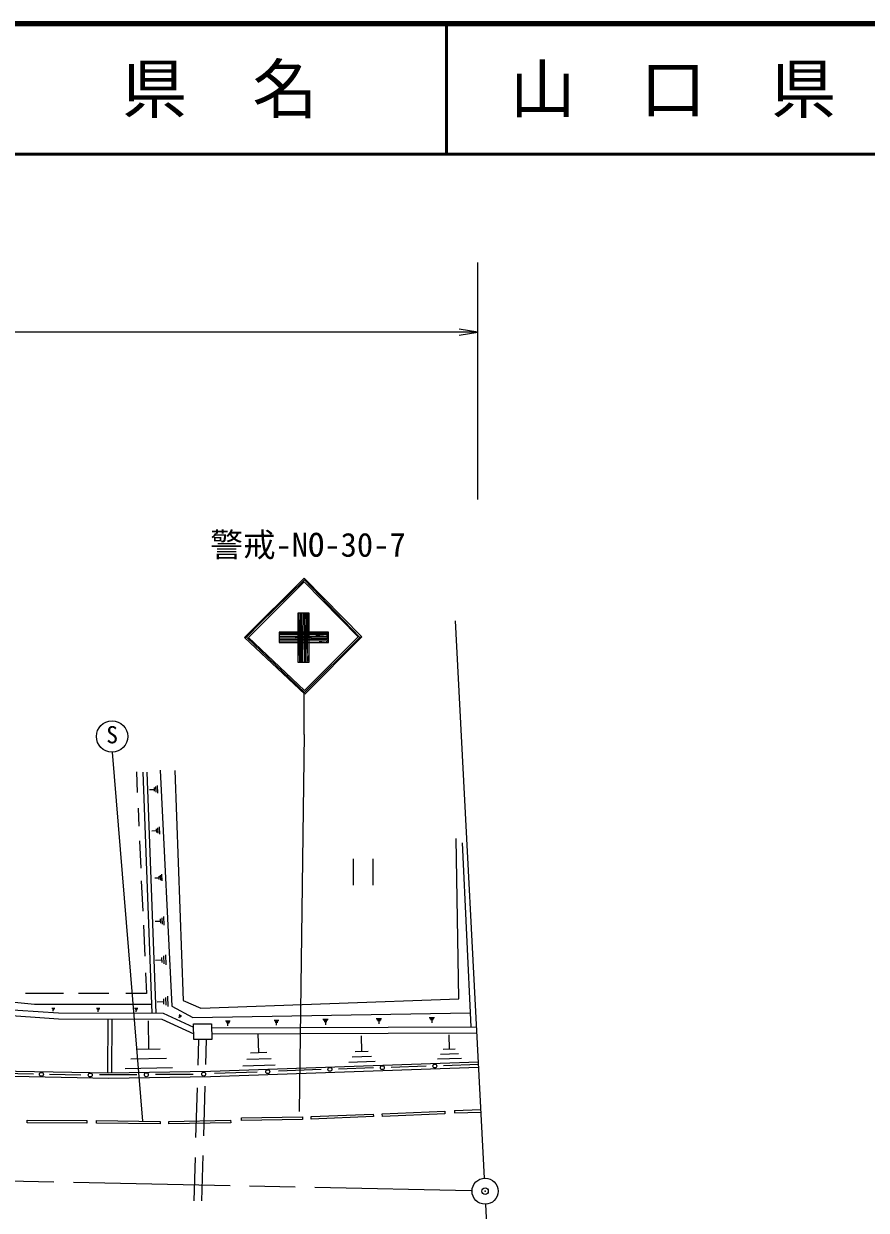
# Model space of a CAD drawing. Units: millimetres, scale not verified. Extents: x 40000 to 680000, y 20000 to 380000.
# Drawn here: x 300598 to 365183, y 289066 to 380000 of the extents above; entities that cross this region are included whole.
import ezdxf
from ezdxf.enums import TextEntityAlignment as Align

# ---------------------------------------------------------------- set-up
doc = ezdxf.new("R2010")
doc.units = ezdxf.units.MM
doc.header["$LTSCALE"] = 1000
doc.header["$PDMODE"] = 32
doc.header["$PDSIZE"] = 500
doc.linetypes.add('CHAIN', pattern=[18.5, 12, -1.5, 3.5, -1.5])
for name, color, linetype, lineweight in [('M-BGD', 7, 'Continuous', 25), ('M-BMK', 2, 'CHAIN', 13), ('M-BMK-SRVR', 3, 'Continuous', 25), ('M-STR-STR3', 7, 'Continuous', 25), ('M-STR-STRC', 7, 'Continuous', 25), ('M-TTL', 2, 'Continuous', 140), ('M-TTL-LINE', 7, 'Continuous', 50)]:
    doc.layers.add(name, color=color, linetype=linetype, lineweight=lineweight)
doc.layers.add('M-OTRS', color=6, linetype='Continuous')
doc.layers.add('M-TTL-TXT', color=7, linetype='Continuous')
doc.styles.add('ＭＳ ゴシック', font='')
doc.styles.get('ＭＳ ゴシック').set_extended_font_data('MS Gothic')

# ---------------------------------------------------------------- blocks, each defined once
blk = doc.blocks.new('open_arrow')
at = {"color": 0, "linetype": 'Continuous', "lineweight": -2}
blk.add_lwpolyline([(7.5, 1.25), (0, 0), (7.5, -1.25)], dxfattribs=at)

msp = doc.modelspace()

# ---------------------------------------------------------------- linework, layer by layer
at = {"layer": 'M-BGD'}
for p, q in [((309233, 322668), (309304, 321086)), ((310445, 304166), (309765, 322635)), ((310744, 304177), (310065, 322646)), ((311056, 322800), (311959, 304699)), ((312176, 322764), (312826, 305133)), ((310245, 321304), (310595, 321324)), ((310585, 321464), (310605, 321174)), ((310705, 321544), (310725, 321114)), ((310815, 321624), (310845, 321044)), ((309359, 319878), (309422, 318504)), ((310745, 318304), (310765, 318014)), ((310865, 318384), (310885, 317954)), ((310975, 318454), (310995, 317884)), ((309473, 317384), (309568, 315296)), ((310415, 318144), (310755, 318164)), ((333962, 305277), (333746, 317561)), ((334217, 317217), (334881, 303116)), ((325867, 313993), (325867, 315993)), ((327367, 315993), (327367, 313993)), ((310955, 314684), (310965, 314424)), ((311055, 314754), (311075, 314364)), ((311155, 314824), (311175, 314304)), ((309612, 314322), (309718, 311997)), ((310645, 314534), (310965, 314554)), ((310675, 311214), (311065, 311234)), ((311055, 311394), (311075, 311074)), ((311185, 311484), (311215, 311004)), ((311315, 311574), (311345, 310924)), ((309767, 310905), (309874, 308549)), ((311155, 308444), (311175, 308054)), ((311305, 308554), (311335, 307964)), ((311455, 308654), (311495, 307874)), ((310695, 308224), (311165, 308254)), ((309932, 307272), (310005, 305668)), ((301422, 304844), (285792, 306277)), ((300873, 305668), (300732, 305679)), ((303646, 305668), (300873, 305668)), ((307111, 305668), (304809, 305668)), ((310005, 305668), (308417, 305668)), ((287981, 304786), (303254, 303743)), ((288022, 305234), (303270, 304193)), ((310420, 304840), (301422, 304844)), ((310835, 305044), (311315, 305064)), ((311305, 305264), (311325, 304864)), ((311465, 305374), (311495, 304774)), ((311615, 305484), (311655, 304684)), ((311959, 304699), (313549, 303832)), ((312826, 305133), (314163, 304555)), ((314163, 304555), (333962, 305277)), ((302765, 304544), (302975, 304544)), ((302795, 304504), (302945, 304504)), ((302815, 304464), (302915, 304464)), ((302865, 304334), (302865, 304464)), ((303254, 303743), (311192, 303713)), ((303270, 304193), (311292, 304162)), ((306175, 304544), (306435, 304544)), ((306215, 304494), (306405, 304494)), ((306245, 304444), (306375, 304444)), ((306305, 304284), (306315, 304444)), ((307049, 299599), (307077, 303728)), ((307349, 299597), (307377, 303726)), ((309095, 304544), (309355, 304544)), ((309135, 304494), (309325, 304494)), ((309165, 304444), (309295, 304444)), ((309225, 304284), (309235, 304444)), ((311292, 304162), (313623, 303090)), ((312495, 303804), (312565, 303924)), ((312505, 304064), (312705, 303954)), ((312515, 304014), (312665, 303924)), ((312515, 303954), (312615, 303894)), ((313549, 303832), (334831, 304190)), ((327615, 303764), (328035, 303774)), ((331685, 303834), (332095, 303844)), ((331735, 303754), (332045, 303764)), ((310125, 303574), (310165, 301394)), ((311192, 303713), (313629, 302592)), ((313619, 303343), (314992, 303360)), ((313634, 302143), (313619, 303343)), ((314992, 303360), (315006, 302160)), ((314995, 303037), (335315, 303118)), ((316055, 303574), (316425, 303584)), ((316105, 303504), (316385, 303514)), ((316155, 303434), (316335, 303434)), ((316245, 303214), (316245, 303434)), ((319785, 303634), (320155, 303644)), ((319835, 303564), (320115, 303574)), ((319875, 303484), (320065, 303494)), ((319975, 303264), (319975, 303494)), ((323525, 303704), (323945, 303704)), ((323585, 303624), (323895, 303624)), ((323635, 303534), (323845, 303534)), ((323745, 303284), (323745, 303534)), ((327675, 303684), (327985, 303694)), ((327725, 303604), (327935, 303604)), ((327835, 303354), (327835, 303604)), ((331785, 303674), (331995, 303674)), ((331895, 303424), (331895, 303674)), ((315006, 302160), (313634, 302143)), ((313989, 302147), (313933, 300189)), ((314589, 302155), (314534, 300232)), ((314997, 302587), (335317, 302668)), ((318555, 302624), (318605, 301144)), ((326455, 302434), (326495, 301234)), ((333175, 302504), (333215, 301404)), ((311065, 301404), (309255, 301384)), ((319225, 301164), (317985, 301114)), ((326995, 301244), (325995, 301214)), ((333915, 301054), (332545, 301014)), ((333675, 301414), (332755, 301384)), ((311535, 300694), (308815, 300654)), ((314906, 299718), (335453, 300444)), ((319885, 300194), (317405, 300104)), ((319555, 300684), (317695, 300614)), ((327525, 300464), (325525, 300394)), ((327265, 300854), (325765, 300804)), ((331441, 300100), (328759, 300014)), ((334155, 300694), (332325, 300634)), ((335464, 300228), (332782, 300142)), ((297624, 299379), (307119, 299197)), ((297643, 299779), (307119, 299598)), ((301352, 299497), (298934, 299543)), ((304980, 299428), (302562, 299474)), ((309278, 299451), (306413, 299436)), ((307119, 299598), (314906, 299718)), ((307119, 299197), (314916, 299318)), ((311995, 299974), (308365, 299914)), ((313575, 299474), (310710, 299459)), ((314916, 299318), (335467, 300044)), ((318485, 299659), (315212, 299536)), ((323395, 299844), (320122, 299720)), ((327418, 299972), (324736, 299886)), ((313884, 298458), (313775, 294647)), ((314487, 298576), (314378, 294763)), ((328083, 296464), (332869, 296669)), ((328092, 296264), (328083, 296464)), ((332878, 296469), (328092, 296264)), ((332869, 296669), (332878, 296469)), ((333621, 296720), (335642, 296794)), ((333621, 296720), (333628, 296521)), ((333628, 296521), (335652, 296594)), ((300865, 295767), (300866, 295967)), ((305445, 295746), (300865, 295767)), ((300866, 295967), (305446, 295946)), ((305446, 295946), (305445, 295746)), ((306182, 295746), (306184, 295946)), ((311056, 295683), (306182, 295746)), ((306184, 295946), (311059, 295882)), ((311059, 295882), (311056, 295683)), ((311713, 295882), (316461, 295967)), ((311717, 295683), (311713, 295882)), ((316465, 295767), (311717, 295683)), ((316461, 295967), (316465, 295767)), ((317280, 296151), (321968, 296226)), ((317283, 295951), (317280, 296151)), ((321972, 296026), (317283, 295951)), ((321968, 296226), (321972, 296026)), ((322627, 296259), (327392, 296442)), ((322635, 296059), (322627, 296259)), ((327399, 296242), (322635, 296059)), ((327392, 296442), (327399, 296242)), ((313731, 293107), (313636, 289792)), ((314335, 293259), (314236, 289792))]:
    msp.add_line(p, q, dxfattribs=at)
for centre in [(328089, 299993), (332112, 300121), (301957, 299486), (305696, 299432), (309994, 299455), (314394, 299505), (319304, 299690), (324066, 299865)]:
    msp.add_circle(centre, 150, dxfattribs=at)
at = {"layer": 'M-BMK'}
msp.add_line((334908, 290548), (273987, 291832), dxfattribs=at)
at = {"layer": 'M-BMK-SRVR'}
for p, q in [((335913, 291537), (333706, 334251)), ((338711, 237414), (336018, 289512))]:
    msp.add_line(p, q, dxfattribs=at)
msp.add_circle((335961, 290528), 1000, dxfattribs=at)
at = {"layer": 'M-OTRS'}
msp.add_point((335962, 290535), dxfattribs=at)
at = {"layer": 'M-STR-STR3'}
for p, q in [((335417, 343530), (335417, 361708)), ((335417, 356362), (218519, 356362))]:
    msp.add_line(p, q, dxfattribs=at)
at = {"layer": 'M-STR-STRC'}
for p, q in [((322091, 337520), (317534, 332962)), ((317574, 332924), (322109, 337387)), ((322014, 337443), (317710, 333009)), ((326514, 333007), (322091, 337520)), ((326368, 332970), (322098, 337398)), ((322090, 337235), (317821, 332967)), ((326233, 333008), (322090, 337235)), ((321643, 334856), (322443, 334856)), ((321643, 331059), (321643, 334856)), ((321643, 334775), (321725, 331121)), ((321765, 334856), (321785, 331101)), ((321864, 334856), (321864, 331121)), ((321983, 334856), (321944, 331081)), ((322083, 334856), (322083, 331121)), ((322222, 334856), (322162, 331121)), ((322166, 334778), (322212, 334250)), ((322301, 334856), (322301, 331121)), ((322371, 334778), (322301, 331145)), ((322443, 334856), (322443, 331059)), ((317534, 332962), (322136, 328628)), ((317681, 332979), (322158, 328720)), ((317821, 332967), (322131, 328907)), ((320170, 333378), (320170, 332578)), ((323968, 333378), (320170, 333378)), ((320170, 333305), (323881, 333305)), ((320170, 333186), (323881, 333206)), ((320170, 333067), (323881, 333067)), ((320170, 332928), (323881, 333007)), ((320170, 332828), (323822, 332908)), ((320170, 332789), (323842, 332828)), ((322128, 328749), (326408, 333009)), ((322131, 328907), (326233, 333008)), ((322136, 328628), (326514, 333007)), ((323001, 333137), (323880, 333206)), ((323866, 333167), (323802, 333200)), ((323924, 332698), (323863, 333204)), ((323968, 332578), (323968, 333378)), ((320170, 332689), (323881, 332729)), ((320170, 332578), (323968, 332578)), ((323250, 332654), (323850, 332729)), ((323748, 332698), (323880, 332578)), ((322443, 331059), (321643, 331059)), ((322371, 331145), (322443, 331570)), ((322091, 325520), (322091, 328718)), ((322091, 325520), (321707, 296645)), ((307368, 324176), (309694, 295900))]:
    msp.add_line(p, q, dxfattribs=at)
msp.add_circle((307370, 325376), 1200, dxfattribs=at)
at = {"layer": 'M-TTL'}
msp.add_line((680000, 380000), (40000, 380000), dxfattribs=at)
at = {"layer": 'M-TTL-LINE'}
for p, q in [((333000, 380000), (333000, 370000)), ((40000, 370000), (680000, 370000))]:
    msp.add_line(p, q, dxfattribs=at)

# ---------------------------------------------------------------- block references
at = {"layer": 'M-STR-STR3', "xscale": 193, "yscale": 193, "rotation": 180}
msp.add_blockref('open_arrow', (335417, 356362), dxfattribs=at)

# ---------------------------------------------------------------- texts
at = {"layer": 'M-STR-STRC', "style": 'ＭＳ ゴシック'}
for s, height, p in [('警戒-NO-30-7', 1833, (314900, 338602)), ('S', 1320, (306927, 324455))]:
    msp.add_text(s, height=height, dxfattribs=at).set_placement(p, align=Align.BOTTOM_LEFT)
at = {"layer": 'M-TTL-TXT', "style": 'ＭＳ ゴシック'}
for s, p in [('県\u3000名', (315625, 375000)), ('山\u3000口\u3000県', (350375, 375000))]:
    msp.add_text(s, height=3666, dxfattribs=at).set_placement(p, align=Align.MIDDLE_CENTER)

doc.saveas('drawing.dxf')
